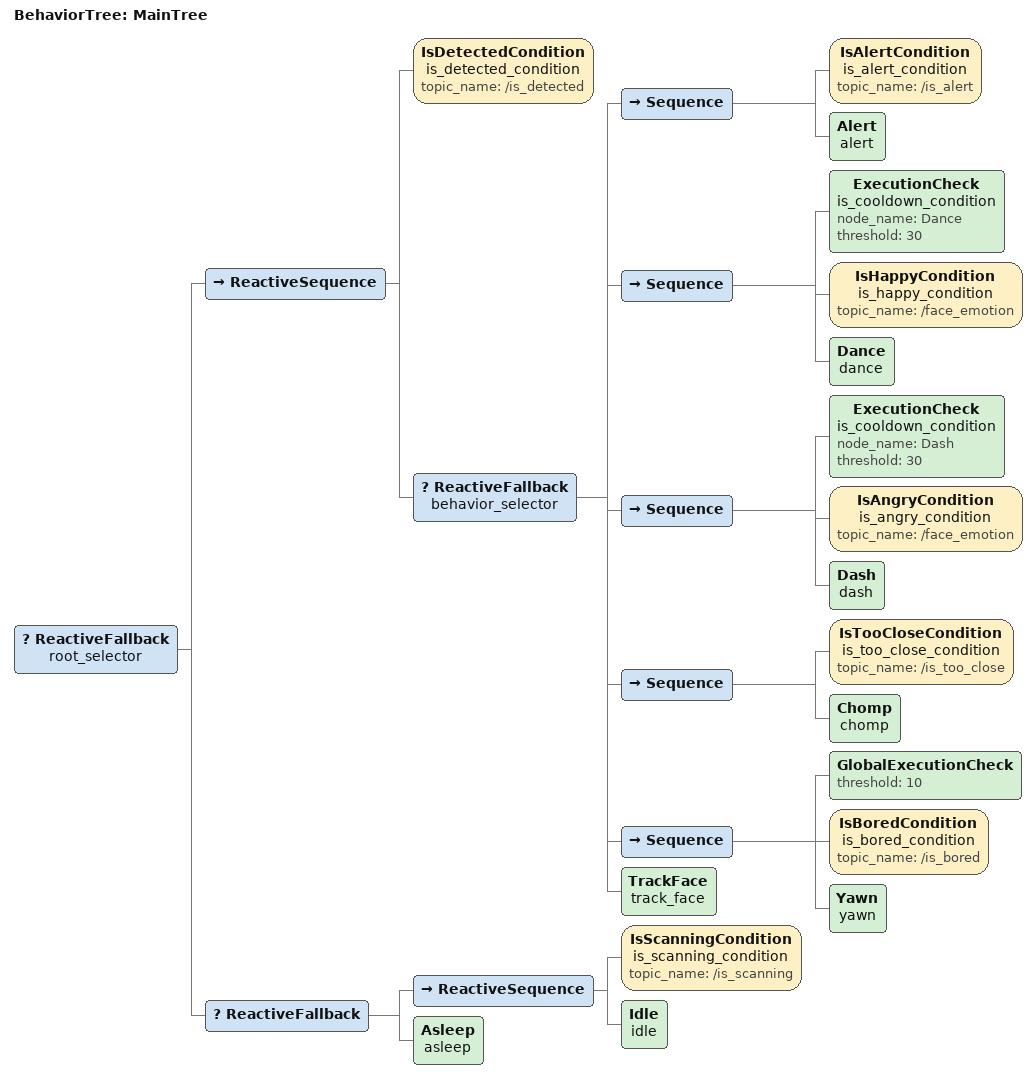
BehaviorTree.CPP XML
<root BTCPP_format="4">
    <BehaviorTree ID="MainTree">
        <ReactiveFallback name="root_selector">
            <ReactiveSequence>
                <IsDetectedCondition name="is_detected_condition" topic_name="/is_detected"/>
                <ReactiveFallback name="behavior_selector">
                    <Sequence>
                        <IsAlertCondition name="is_alert_condition" topic_name="/is_alert"/>
                        <Alert name="alert"/>
                    </Sequence>
                    <Sequence>
                        <ExecutionCheck name="is_cooldown_condition" node_name="Dance" threshold = "30"/>
                        <IsHappyCondition name="is_happy_condition" topic_name="/face_emotion"/>
                        <Dance name="dance"/>
                    </Sequence>
                    <Sequence>
                        <ExecutionCheck name="is_cooldown_condition" node_name="Dash" threshold = "30"/>
                        <IsAngryCondition name="is_angry_condition" topic_name="/face_emotion"/>
                        <Dash name="dash"/>
                    </Sequence>
                    <Sequence>
                        <IsTooCloseCondition name="is_too_close_condition" topic_name="/is_too_close"/>
                        <Chomp name="chomp"/>
                    </Sequence>
                    <Sequence>
                        <GlobalExecutionCheck threshold="10"/>
                        <IsBoredCondition name="is_bored_condition" topic_name="/is_bored"/>
                        <Yawn name="yawn"/>
                    </Sequence>
                    <TrackFace name="track_face"/>
                </ReactiveFallback>
            </ReactiveSequence>
            <ReactiveFallback>
                <ReactiveSequence>
                    <IsScanningCondition name="is_scanning_condition" topic_name="/is_scanning"/>
                    <Idle name="idle"/>
                </ReactiveSequence>
                <Asleep name="asleep"/>
            </ReactiveFallback>
        </ReactiveFallback>
    </BehaviorTree>
</root>
